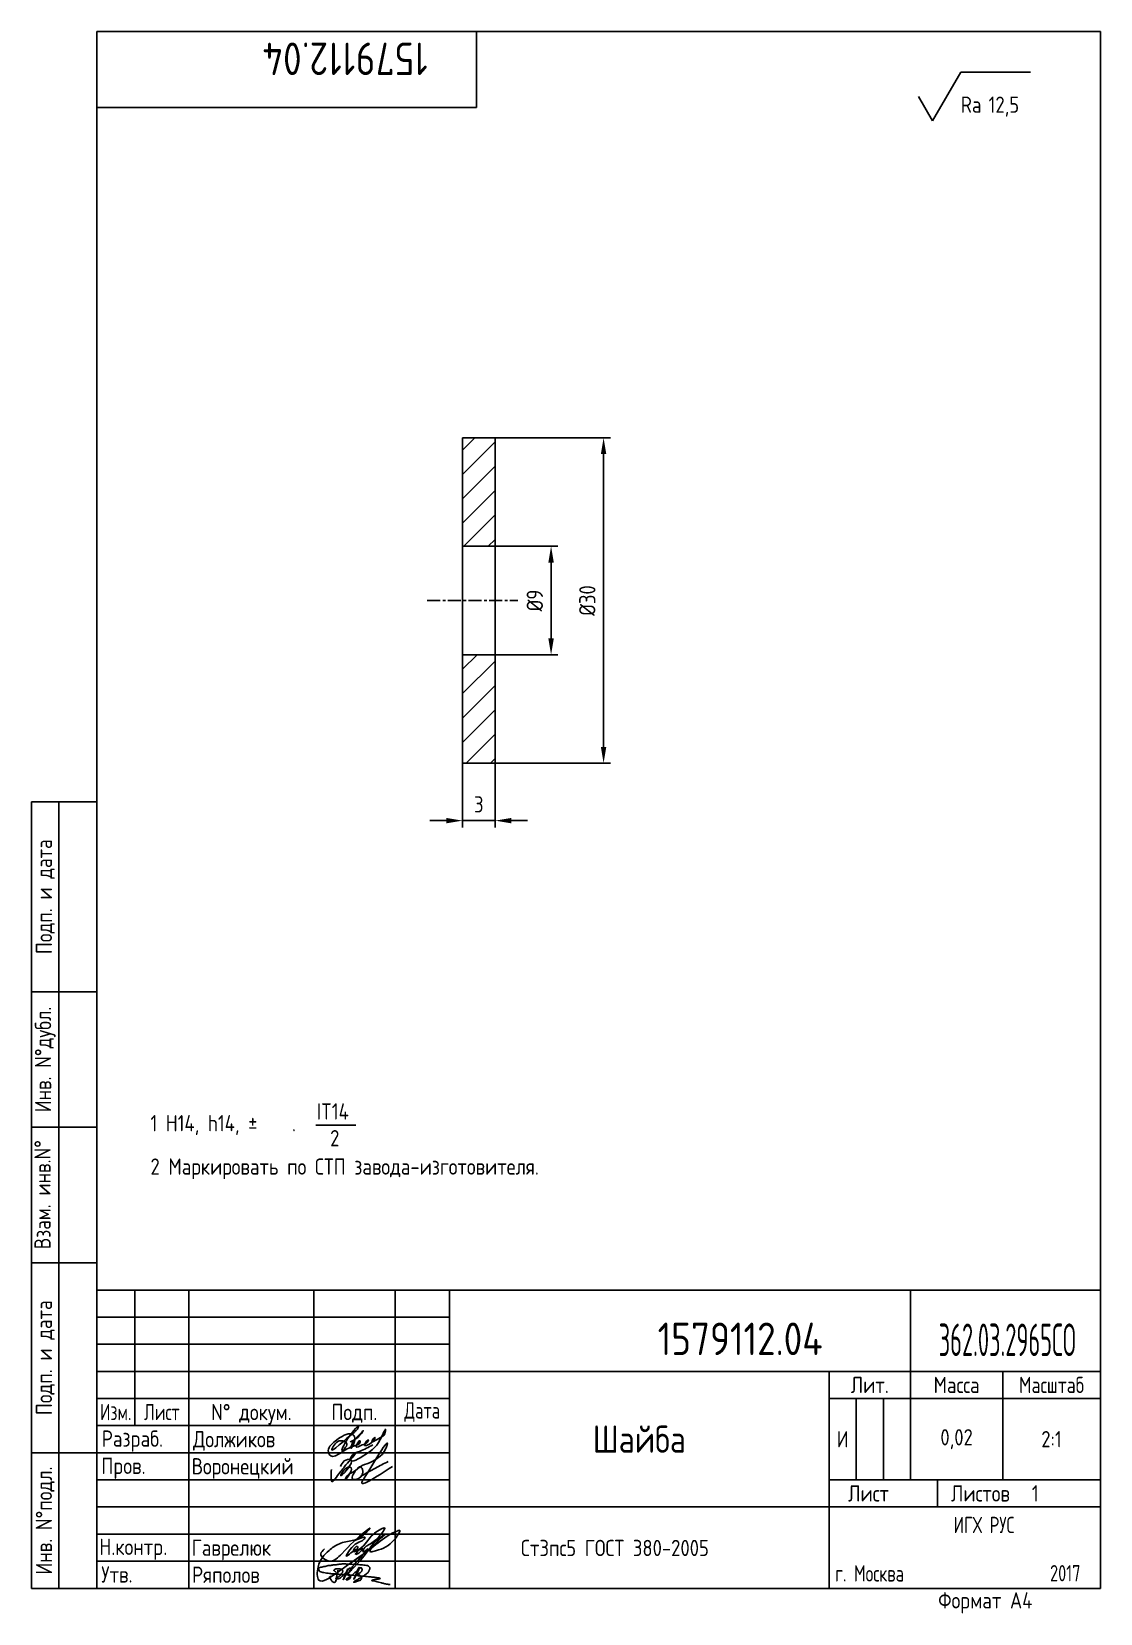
# Paper-space layout 'A4' of a CAD drawing. Header units: millimetres. Extents: x 16 to 213, y -1 to 291.
# The model-space entities are those that its viewports show. They can reach past a viewport. Long polylines and large blocks are cut down to what shows.
import ezdxf
from ezdxf.enums import TextEntityAlignment as Align

# ---------------------------------------------------------------- set-up
doc = ezdxf.new("R2010")
doc.units = ezdxf.units.MM
doc.header["$LTSCALE"] = 0.15
doc.linetypes.add('CENTER', pattern=[50.8, 31.75, -6.35, 6.35, -6.35])
for name, color, linetype in [('Bord', 1, 'Continuous'), ('Cen', 5, 'CENTER'), ('Cont', 6, 'Continuous'), ('Dim', 7, 'Continuous'), ('Hatch', 2, 'Continuous'), ('Text', 3, 'Continuous'), ('Textb', 6, 'Continuous'), ('TEXTRUS', 3, 'Continuous')]:
    doc.layers.add(name, color=color, linetype=linetype)
doc.layers.get('Defpoints').off()
doc.styles.add('Style1', font='romans.shx', dxfattribs={"width": 0.8})
doc.dimstyles.new('LIN2_1', dxfattribs={"dimscale": 0.5, "dimtxt": 3, "dimasz": 3, "dimexe": 1.25, "dimexo": 0, "dimgap": 1.5, "dimtad": 1, "dimdec": 1, "dimtxsty": 'Style1', "dimcen": 2.5, "dimclrt": 3, "dimadec": 0, "dimazin": 0, "dimtfac": 1, "dimtdec": 1, "dimtmove": 0, "dimatfit": 3, "dimfxl": 1, "dimarcsym": 0})

# ---------------------------------------------------------------- blocks, each defined once
blk = doc.blocks.new('sherISO_13')
at = {"layer": 'Cont'}
for p, q in [((-30.94, -16.46), (-25.74, -7.46)), ((-25.74, -7.46), (-12.86, -7.46)), ((-30.94, -16.46), (-33.54, -11.96))]:
    blk.add_line(p, q, dxfattribs=at)
at = {"layer": 'Textb', "style": 'Style1', "width": 0.8}
blk.add_text('Ra', height=3, dxfattribs=at).set_placement((-25.74, -14.96))
blk.add_attdef('12,5', (-20.6, -14.96), '', height=3, dxfattribs=at)
blk = doc.blocks.new('A4')
at = {"layer": 'Bord'}
for p, q in [((20, 55), (85, 55)), ((20, 50), (85, 50)), ((20, 45), (85, 45)), ((160, 40), (160, 25)), ((165, 40), (165, 25)), ((20, 30), (85, 30)), ((20, 25), (85, 25)), ((20, 20), (85, 20)), ((20, 15), (85, 15)), ((20, 10), (85, 10))]:
    blk.add_line(p, q, dxfattribs=at)
at = {"layer": 'Cont'}
for p, q in [((205, 292), (20, 292)), ((20, 292), (20, 5)), ((90, 278), (90, 292)), ((205, 292), (205, 5)), ((20, 278), (90, 278)), ((8, 5), (8, 150)), ((8, 150), (20, 150)), ((13, 5), (13, 150)), ((8, 115), (20, 115)), ((20, 90), (8, 90)), ((20, 65), (8, 65)), ((205, 60), (20, 60)), ((20, 60), (205, 60)), ((27, 60), (27, 35)), ((37, 60), (37, 5)), ((60, 5), (60, 60)), ((75, 60), (75, 5)), ((85, 5), (85, 60)), ((170, 60), (170, 25)), ((85, 45), (205, 45)), ((155, 5), (155, 45)), ((187, 25), (187, 45)), ((20, 40), (85, 40)), ((205, 40), (155, 40)), ((85, 35), (20, 35)), ((20, 30), (8, 30)), ((155, 25), (205, 25)), ((175, 25), (175, 20)), ((205, 20), (85, 20)), ((20, 5), (8, 5)), ((205, 5), (20, 5))]:
    blk.add_line(p, q, dxfattribs=at)
at = {"layer": 'Text', "style": 'Style1', "width": 0.8}
for s, p in [('Подп. и дата', (10.5, 132.5)), ('Инв. N%%dдубл.', (10.5, 102.5)), ('Взам. инв.N%%d ', (10, 78.38)), ('Подп. и дата', (10.5, 47.5)), ('Инв. N%%dподл.', (10.5, 17.5))]:
    blk.add_text(s, height=3, rotation=90, dxfattribs=at).set_placement(p, align=Align.MIDDLE)
at = {"layer": 'Text', "style": 'Style1'}
for s, width, p in [('Лит.', 0.8, (162.5, 42.5)), ('Масса', 0.8, (178.5, 42.5)), ('Масштаб', 0.75, (196, 42.5)), ('Изм.', 0.7, (23.5, 37.5)), ('Лист', 0.7, (32, 37.5)), ('N%%d докум.', 0.8, (48.5, 37.5)), ('Подп.', 0.8, (67.5, 37.5)), ('Лист', 0.8, (162.27, 22.5)), ('Листов', 0.8, (182.9, 22.5))]:
    blk.add_text(s, height=3, dxfattribs=dict(at, width=width)).set_placement(p, align=Align.MIDDLE_CENTER)
at = {"layer": 'Text', "style": 'Style1', "width": 0.7}
for s, p in [('Дата', (80, 37.5)), ('ИГХ РУС', (183.57, 16.69))]:
    blk.add_text(s, height=3, dxfattribs=at).set_placement(p, align=Align.MIDDLE)
at = {"layer": 'Text', "style": 'Style1'}
for s, width, p in [('Разpаб.', 0.8, (20.92, 31.1)), ('Пpов.', 0.8, (20.84, 26.08)), ('Н.контp.', 0.8, (20.47, 11.15)), ('Утв.', 0.8, (20.84, 6.06)), ('г. Москва', 0.7, (156.12, 6.25)), ('Фоpмат А4', 0.8, (175.11, 1.29))]:
    blk.add_text(s, height=3, dxfattribs=dict(at, width=width)).set_placement(p)
for tag, p, width in [('ФИО', (39, 31), 0.8), ('ФИО', (39, 26), 0.8), ('ГОСТ_СОРТАМЕНТА', (98.19, 14), 0.8), ('ФИО', (39, 11), 0.8), ('ФИО', (39, 6), 0.8), ('200', (192.85, 6.29), 0.7)]:
    blk.add_attdef(tag, p, '', height=3, dxfattribs=dict(at, width=width))
at = {"layer": 'Text', "style": 'Style1', "width": 0.8}
for tag, p in [('И', (157.49, 32.5)), ('700', (178.5, 32.5)), ('1:20', (196, 32.5))]:
    blk.add_attdef(tag, text='', height=3, dxfattribs=at).set_placement(p, align=Align.MIDDLE)
blk.add_attdef('Сборочный_чертеж', text='', height=3, dxfattribs=at).set_placement((120, 21.3), align=Align.CENTER)
for tag, p in [('1', (171.12, 22.5)), ('2', (193, 22.5))]:
    blk.add_attdef(tag, text='', height=3, dxfattribs=at).set_placement(p, align=Align.MIDDLE_CENTER)
blk.add_attdef('ЛИСТ', text='', height=3, dxfattribs=at).set_placement((85.99, 12.5), align=Align.MIDDLE_LEFT)
at = {"layer": 'Text', "style": 'Style1', "width": 0.7}
blk.add_attdef('%%OГОСТ_ТЕХ._ТРЕБОВАНИЙ', text='', height=3, dxfattribs=at).set_placement((98.19, 8), align=Align.BOTTOM_LEFT)
at = {"layer": 'Textb', "style": 'Style1', "width": 0.8}
blk.add_attdef('1234567', (81, 290), '', height=6, rotation=180, dxfattribs=at)
blk.add_attdef('1234567', (123.4, 48), '', height=6, dxfattribs=at)
for tag, height, p in [('123ХЯ', 6, (183.62, 48)), ('НАИМЕНОВАНИЕ', 5, (120, 30))]:
    blk.add_attdef(tag, text='', height=height, dxfattribs=at).set_placement(p, align=Align.CENTER)
blk = doc.blocks.new('A$C63F45750')
at = {"layer": 'Text'}
for points, knots in [([(3.17, 2.37), (3.12, 2.38), (3.04, 2.41), (2.94, 2.5), (2.85, 2.57), (2.79, 2.69), (2.87, 2.77), (2.99, 2.84), (3.16, 2.89), (3.36, 2.93), (3.6, 2.95), (3.82, 2.92), (4.05, 2.87), (4.25, 2.78), (4.45, 2.63), (4.46, 2.42), (4.38, 2.26), (4.28, 2.1), (4.17, 1.94), (4.03, 1.78), (3.89, 1.62), (3.75, 1.52), (3.63, 1.43), (3.49, 1.36), (3.35, 1.3), (3.24, 1.25), (3.16, 1.21), (3.12, 1.15), (3.19, 1.1), (3.27, 1.09), (3.4, 1.07), (3.55, 1.07), (3.72, 1.12), (3.92, 1.19), (4.1, 1.34), (4.26, 1.51), (4.44, 1.65), (4.59, 1.81), (4.74, 1.93), (4.84, 2.04), (4.93, 2.14), (5.07, 2.29), (5.19, 2.53), (5.28, 2.68), (5.35, 2.96), (5.23, 2.66), (5.2, 2.44), (5.04, 2.09), (4.95, 1.81), (4.86, 1.57), (4.75, 1.31), (4.67, 1.12), (4.46, 0.78), (4.62, 1.17), (4.71, 1.45), (4.88, 1.74), (5.01, 2), (5.08, 2.19), (5.19, 2.4), (5.32, 2.58), (5.4, 2.75), (5.52, 2.89), (5.65, 3.04), (5.85, 3.1), (6.02, 3.03), (6.08, 2.87), (6.03, 2.7), (5.9, 2.51), (5.7, 2.37), (5.55, 2.23), (5.4, 2.17), (5.31, 2.12), (5.12, 2.09), (5.35, 2.07), (5.48, 2), (5.64, 1.93), (5.75, 1.8), (5.85, 1.67), (5.89, 1.54), (5.89, 1.37), (5.8, 1.2), (5.63, 1.06), (5.41, 0.94), (5.23, 0.86), (5.02, 0.92), (5.13, 1.1), (5.28, 1.16), (5.44, 1.27), (5.61, 1.36), (5.74, 1.46), (5.86, 1.53), (5.95, 1.61), (6.05, 1.69), (6.15, 1.77), (6.28, 1.87), (6.46, 2.02), (6.65, 2.19), (6.83, 2.37), (6.98, 2.49), (7.11, 2.61), (7.2, 2.74), (7.32, 2.84), (7.42, 2.97), (7.48, 3.08), (7.48, 3.27), (7.34, 3.08), (7.28, 2.94), (7.18, 2.69), (7.1, 2.46), (7, 2.22), (6.93, 1.98), (6.83, 1.78), (6.73, 1.55), (6.67, 1.34), (6.6, 1.14), (6.56, 1.03), (6.39, 0.99), (6.62, 1.33), (6.75, 1.54), (6.93, 1.87), (7.05, 2.08), (7.18, 2.32), (7.33, 2.6), (7.47, 2.89), (7.6, 3.07), (7.79, 3.18), (7.95, 3.01), (8, 2.81), (7.99, 2.62), (7.94, 2.46), (7.83, 2.33), (7.69, 2.22), (7.53, 2.11), (7.37, 2.03), (7.21, 1.99), (7.11, 1.97), (6.89, 1.98), (7.07, 1.94), (7.15, 1.9), (7.27, 1.88), (7.39, 1.84), (7.52, 1.81), (7.62, 1.72), (7.7, 1.62), (7.78, 1.51), (7.83, 1.39), (7.87, 1.26), (7.88, 1.13), (7.86, 0.99), (7.75, 0.88), (7.6, 0.77), (7.4, 0.73), (7.19, 0.66), (6.97, 0.55), (6.71, 0.48), (6.57, 0.44), (6.42, 0.42), (6.52, 0.58), (6.61, 0.64), (6.81, 0.78), (7.06, 0.89), (7.33, 1.04), (7.55, 1.16), (7.7, 1.24), (7.84, 1.32), (7.99, 1.43), (8.21, 1.58), (8.48, 1.76), (8.74, 1.95), (8.97, 2.12), (9.1, 2.29), (9.23, 2.44), (9.3, 2.6), (9.37, 2.74), (9.42, 2.92), (9.45, 3.13), (9.21, 3.48), (8.67, 3.59), (8.09, 3.63), (7.57, 3.66), (7.06, 3.74), (6.57, 3.75), (6.09, 3.74), (5.67, 3.78), (5.28, 3.78), (4.96, 3.81), (4.65, 3.83), (4.31, 3.82), (3.97, 3.79), (3.61, 3.74), (3.22, 3.67), (2.86, 3.66), (2.53, 3.61), (2.18, 3.52), (1.78, 3.54), (1.38, 3.37), (0.96, 3.35), (0.58, 3.24), (0.25, 3.19), (0.03, 3.06), (-0.03, 2.83), (0.02, 2.6), (0.26, 2.38), (0.59, 2.33), (1, 2.2), (1.48, 2.15), (1.93, 2.05), (2.35, 2.02), (2.72, 2.01), (3.11, 1.94), (3.68, 1.94), (4.25, 1.83), (4.91, 1.87), (5.53, 1.76), (6.13, 1.72), (6.73, 1.71), (7.32, 1.62), (7.99, 1.55), (8.64, 1.54), (9.16, 1.46), (9.61, 1.42), (10.03, 1.4), (10.41, 1.32), (10.73, 1.29), (11.01, 1.24), (11.18, 1.23), (11.42, 1.14), (11.18, 1.06), (11.01, 1.03), (10.71, 0.98), (10.37, 0.92), (10.1, 0.91), (9.65, 0.75), (10.22, 0.67), (10.54, 0.59), (11.08, 0.47), (11.61, 0.35), (12.17, 0.15), (12.64, 0.08), (12.98, 0.03), (13.11, 0.01), (13.18, 0)], [0, 0, 0, 0, 0.153866, 0.270441, 0.388867, 0.510533, 0.592156, 0.71333, 0.90842, 1.11344, 1.349254, 1.61246, 1.782219, 2.047249, 2.291879, 2.451528, 2.651081, 2.806158, 3.017979, 3.227348, 3.462381, 3.633009, 3.75766, 3.920516, 4.080796, 4.214529, 4.291786, 4.349969, 4.397594, 4.50822, 4.594826, 4.799244, 4.954392, 5.128468, 5.437537, 5.632649, 5.842485, 6.094987, 6.293219, 6.410959, 6.551192, 6.687808, 7.022147, 7.294342, 7.425356, 7.52079, 7.946481, 8.313051, 8.59833, 8.833695, 9.090496, 9.427695, 9.601191, 9.883219, 10.093306, 10.673943, 10.798776, 10.974628, 11.287247, 11.486184, 11.648652, 11.848902, 12.027194, 12.25348, 12.40059, 12.537783, 12.716293, 12.91523, 13.208551, 13.438489, 13.549668, 13.67779, 13.77127, 13.930001, 14.029091, 14.272112, 14.434836, 14.547084, 14.739051, 14.830983, 15.061241, 15.268922, 15.500489, 15.788979, 15.879568, 16.024283, 16.221854, 16.418714, 16.593102, 16.783247, 16.91018, 17.018213, 17.135263, 17.278205, 17.430482, 17.620087, 17.979626, 18.191789, 18.388716, 18.565718, 18.714854, 18.857929, 19.039974, 19.171375, 19.283034, 19.400085, 19.618058, 19.882245, 20.150781, 20.377854, 20.649532, 20.89723, 21.042543, 21.40016, 21.557817, 21.667145, 21.752781, 21.926256, 22.412297, 22.813145, 22.961412, 23.171289, 23.607257, 23.940428, 24.110007, 24.291214, 24.48084, 24.697609, 24.904078, 25.034245, 25.218018, 25.407651, 25.573473, 25.787447, 25.930292, 26.051316, 26.18846, 26.285312, 26.406799, 26.52425, 26.630463, 26.793722, 26.898606, 27.029313, 27.171012, 27.314101, 27.419918, 27.580557, 27.709367, 27.829268, 28.024364, 28.266961, 28.41242, 28.705761, 28.989137, 29.187748, 29.233768, 29.332802, 29.529535, 29.667094, 30.039923, 30.332117, 30.61061, 30.769982, 30.856778, 31.109923, 31.313488, 31.656425, 32.066331, 32.296628, 32.49714, 32.710276, 32.891468, 33.014834, 33.177747, 33.444503, 33.618009, 34.409008, 34.914636, 35.419802, 35.95397, 36.458179, 36.88069, 37.388403, 37.738353, 38.034261, 38.353468, 38.693154, 39.037638, 39.391136, 39.787481, 40.203773, 40.488977, 40.784975, 41.26625, 41.668005, 42.070065, 42.499388, 42.869834, 43.079573, 43.213439, 43.554591, 43.717296, 44.153724, 44.506336, 45.019111, 45.587859, 45.90191, 46.270392, 46.703958, 47.093115, 47.952647, 48.44014, 49.079253, 49.808223, 50.268654, 50.851051, 51.604831, 52.298429, 52.776925, 53.1907, 53.661988, 54.042386, 54.348524, 54.616841, 54.853814, 54.983777, 55.126096, 55.333328, 55.613101, 56.008732, 56.315809, 56.59982, 56.87931, 57.399251, 57.889617, 58.432507, 59.066698, 59.660314, 59.862668, 60.07277, 60.07277, 60.07277, 60.07277]), ([(2.31, 1.53), (2.26, 1.52), (2.17, 1.51), (2.06, 1.48), (1.93, 1.38), (2.07, 1.25), (2.14, 1.11), (2.26, 0.93), (2.39, 0.72), (2.57, 0.54), (2.71, 0.44), (2.86, 0.4), (3.02, 0.43), (3.14, 0.54), (3.21, 0.79), (3.25, 1.07), (3.31, 1.4), (3.35, 1.67), (3.38, 1.92), (3.47, 2.19), (3.5, 2.43), (3.54, 2.59), (3.56, 2.64)], [0, 0, 0, 0, 0.15847, 0.269731, 0.363591, 0.555514, 0.688037, 0.848606, 1.204359, 1.433632, 1.58673, 1.729549, 1.880686, 2.057874, 2.19169, 2.63505, 2.928153, 3.184121, 3.441863, 3.696117, 4.025873, 4.178055, 4.178055, 4.178055, 4.178055])]:
    blk.add_open_spline(points, degree=3, knots=knots, dxfattribs=at)
blk = doc.blocks.new('*D1')
at = {"layer": 'Dim', "color": 0, "lineweight": -2, "transparency": 16777216}
for p, q in [((272.28, 112.45), (282.91, 112.45)), ((282.28, 83.95), (282.28, 110.95)), ((272.28, 82.45), (282.91, 82.45))]:
    blk.add_line(p, q, dxfattribs=at)
at = {"layer": 'Dim', "color": 0, "transparency": 16777216}
for points in [[(282.03, 110.95), (282.53, 110.95), (282.28, 112.45)], [(282.03, 83.95), (282.53, 83.95), (282.28, 82.45)]]:
    blk.add_solid(points, dxfattribs=at)
at = {"layer": 'Dim', "color": 3, "transparency": 16777216, "insert": (280.78, 97.45), "char_height": 1.5, "attachment_point": 5, "rotation": 90, "style": 'Style1'}
blk.add_mtext('%%c30', dxfattribs=at)
blk = doc.blocks.new('*D2')
at = {"layer": 'Dim', "color": 0, "lineweight": -2, "transparency": 16777216}
for p, q in [((269.28, 82.45), (269.28, 76.54)), ((272.28, 82.45), (272.28, 76.54)), ((267.78, 77.16), (266.28, 77.16)), ((269.28, 77.16), (272.28, 77.16)), ((273.78, 77.16), (275.28, 77.16))]:
    blk.add_line(p, q, dxfattribs=at)
at = {"layer": 'Dim', "color": 0, "transparency": 16777216}
for points in [[(267.78, 77.41), (267.78, 76.91), (269.28, 77.16)], [(273.78, 77.41), (273.78, 76.91), (272.28, 77.16)]]:
    blk.add_solid(points, dxfattribs=at)
at = {"layer": 'Dim', "color": 3, "transparency": 16777216, "insert": (270.78, 78.66), "char_height": 1.5, "attachment_point": 5, "style": 'Style1'}
blk.add_mtext('3', dxfattribs=at)
blk = doc.blocks.new('*D3')
at = {"layer": 'Dim', "color": 0, "lineweight": -2, "transparency": 16777216}
for p, q in [((272.28, 102.45), (278.06, 102.45)), ((277.44, 93.95), (277.44, 100.95)), ((272.28, 92.45), (278.06, 92.45))]:
    blk.add_line(p, q, dxfattribs=at)
at = {"layer": 'Dim', "color": 0, "transparency": 16777216}
for points in [[(277.19, 100.95), (277.69, 100.95), (277.44, 102.45)], [(277.19, 93.95), (277.69, 93.95), (277.44, 92.45)]]:
    blk.add_solid(points, dxfattribs=at)
at = {"layer": 'Dim', "color": 3, "transparency": 16777216, "insert": (275.94, 97.45), "char_height": 1.5, "attachment_point": 5, "rotation": 90, "style": 'Style1'}
blk.add_mtext('%%c9', dxfattribs=at)

msp = doc.modelspace()

# ---------------------------------------------------------------- hatches: boundary and pattern name
at = {"layer": 'Hatch'}
h = msp.add_hatch(dxfattribs=at)
h.set_pattern_fill('ANSI31', color=256, scale=0.5, style=0)
h.set_pattern_definition([(45, (209.575, -199.8363), (-1.122532, 1.122532), [])])
h.paths.add_polyline_path([(272.28, 112.45), (269.28, 112.45), (269.28, 102.45), (272.28, 102.45)])
h.paths.add_polyline_path([(272.28, 92.45), (269.28, 92.45), (269.28, 82.45), (272.28, 82.45)])

# ---------------------------------------------------------------- linework, layer by layer
at = {"layer": 'Cen'}
msp.add_line((266.03, 97.45), (274.39, 97.45), dxfattribs=at)
at = {"layer": 'Cont'}
for p, q in [((269.28, 112.45), (269.28, 82.45)), ((269.28, 112.45), (272.28, 112.45)), ((272.28, 112.45), (272.28, 82.45)), ((269.28, 102.45), (272.28, 102.45)), ((269.28, 92.45), (272.28, 92.45)), ((269.28, 82.45), (272.28, 82.45))]:
    msp.add_line(p, q, dxfattribs=at)

# ---------------------------------------------------------------- dimensions: what is measured, and where the dimension line sits
at = {"layer": 'Dim'}
for base, p1, p2, text, picture, middle in [((282.28, 112.45), (272.28, 82.45), (272.28, 112.45), '%%c<>', '*D1', (280.78, 97.45)), ((277.44, 102.45), (272.28, 92.45), (272.28, 102.45), '%%c9', '*D3', (275.94, 97.45))]:
    dim = msp.add_linear_dim(base=base, p1=p1, p2=p2, angle=90, text=text, dimstyle='LIN2_1', dxfattribs=at)
    dim.commit()
    dim.dimension.update_dxf_attribs({"geometry": picture, "text_midpoint": middle})
dim = msp.add_linear_dim(base=(272.28, 77.16), p1=(269.28, 82.45), p2=(272.28, 82.45), dimstyle='LIN2_1', dxfattribs=at)
dim.commit()
dim.dimension.update_dxf_attribs({"geometry": '*D2', "text_midpoint": (270.78, 78.66)})

psp = doc.layouts.new('A4')

# ---------------------------------------------------------------- linework, layer by layer
at = {"layer": 'Text'}
psp.add_line((68.13, 89.43), (75.49, 89.43), dxfattribs=at)
for points, knots in [([(78.61, 30.49), (77.85, 30.07), (76.54, 29.34), (74.66, 28.76), (74.34, 26.83), (79.27, 29.93), (79.6, 30.54), (81.01, 33.57), (80.97, 32.13), (80.1, 32.01), (77.91, 30.53), (79.22, 32.28), (78.69, 30.77), (76.16, 29.66), (78.05, 31.83), (77.51, 30.63), (76.78, 30.66), (74.91, 29.42), (76.25, 31.68), (76.37, 30.59), (74.47, 30.15), (73.19, 29.31), (71.05, 27.96), (70, 29.7), (71.5, 31.11), (72.91, 32.08), (74.19, 32.71), (75.15, 32.3), (75.56, 31.31), (74.26, 29), (74.96, 31.28), (75.57, 31.73), (77.21, 33.55), (76.22, 32.09), (75.49, 31.55), (74.69, 31.16), (74.44, 31.04)], [0, 0, 0, 0, 2.703743, 4.672825, 5.02799, 7.955933, 13.437489, 13.883188, 14.189441, 16.413959, 17.478513, 18.47964, 18.959294, 20.910841, 22.003091, 22.470554, 23.533771, 24.710748, 26.01626, 26.201331, 27.488187, 30.382065, 32.258784, 33.069724, 35.439902, 37.010787, 38.612861, 39.32109, 39.818865, 41.83144, 42.782113, 44.494961, 45.867914, 46.467245, 48.290622, 49.101188, 49.101188, 49.101188, 49.101188]), ([(72.96, 29.71), (73.38, 30.62), (73.92, 31.8), (76.19, 34.37), (75.74, 33.21), (74.23, 32.18), (70.03, 28.07), (71.68, 30.81), (72.66, 31.49), (74.22, 30.8), (73.58, 30), (73.06, 29.31), (72.9, 29.57), (72.94, 29.66), (72.96, 29.71)], [0, 0, 0, 0, 4.062617, 5.226919, 5.800291, 6.663227, 11.774431, 12.938639, 14.11351, 15.354081, 16.396133, 16.918576, 17.03251, 17.182794, 17.182794, 17.182794, 17.182794]), ([(72.69, 26.52), (72.85, 26.89), (73.17, 27.64), (75.67, 28.2), (73.86, 25.75), (72.35, 24.42), (73.4, 26.41), (75.54, 26.49), (73.07, 23.19), (74.13, 25.4), (75.3, 25.29), (76.27, 26.79), (77.11, 25.42), (76.27, 24.08), (74.24, 24.08), (75.82, 26.48), (78.23, 27.15), (80.6, 28.44), (82.09, 32.87), (78.31, 26.33), (75.64, 22.19), (79.11, 24.46), (82.25, 26.52)], [0, 0, 0, 0, 1.213353, 2.399709, 5.497648, 5.861317, 7.611627, 8.43806, 10.837371, 11.583123, 13.461301, 14.534506, 15.162086, 17.217848, 17.944717, 20.123775, 21.948027, 26.460707, 27.144718, 34.52243, 35.159468, 41.304292, 41.304292, 41.304292, 41.304292]), ([(71, 25.96), (70.96, 25.51), (70.9, 24.84), (71.05, 23.3), (72.39, 25.2), (73.52, 26.63), (74.9, 28.24), (75.71, 29.18)], [0, 0, 0, 0, 1.523947, 2.237958, 3.351836, 5.856423, 9.374056, 9.374056, 9.374056, 9.374056]), ([(81.43, 27.41), (80.66, 27.02), (78.95, 26.14), (77.28, 25.19), (76.35, 24.66)], [0, 0, 0, 0, 2.587978, 5.77327, 5.77327, 5.77327, 5.77327]), ([(69.74, 11.33), (69.41, 11.02), (68.53, 10.21), (70.92, 8.35), (74.05, 11.61), (75.54, 13.22), (78.43, 15.44), (76.53, 13.36), (75.12, 12.84), (72.42, 12.46), (70.12, 10.79), (68.39, 8.75), (68.24, 4.23), (74.4, 8.6), (78.15, 11.21), (81.43, 13.91), (84.1, 15.04), (81.78, 11.71), (80.49, 11.4), (77.18, 10.33), (79.45, 12.77), (81.52, 14.48), (78.83, 12.68), (77.72, 10.58), (72.94, 5.45), (75.54, 8.93), (78.66, 12.15), (76.52, 10.35), (77.08, 11.68), (78.24, 12.21), (79.42, 13.06), (81.68, 15.91), (78.06, 13.8), (77.76, 12.5), (74.72, 9.9), (76.34, 10.59), (76.94, 11.81), (75.88, 11.03), (74.58, 10.5), (75.63, 12.15), (75.99, 11.43), (74.92, 10.97), (73.11, 9.22), (74.61, 11.46), (75.52, 12.42), (76.68, 12.73), (77.63, 13.77), (76.38, 13.29), (75.34, 12.88)], [0, 0, 0, 0, 1.17994, 3.087717, 5.863103, 12.338328, 12.854096, 14.088578, 16.834551, 19.302558, 21.570562, 25.210018, 27.650956, 31.348291, 40.129863, 44.562748, 45.223917, 46.979401, 51.214655, 52.099288, 55.323111, 56.227801, 58.471865, 60.028126, 65.752911, 68.466223, 71.038525, 71.934922, 72.780229, 73.495807, 76.028152, 77.999346, 80.11892, 83.1954, 85.334448, 86.270878, 87.060466, 88.110212, 88.803314, 89.989889, 90.197567, 90.706974, 92.884587, 94.19917, 96.055742, 97.375783, 97.753899, 99.636325, 99.636325, 99.636325, 99.636325])]:
    psp.add_open_spline(points, degree=3, knots=knots, dxfattribs=at)

# ---------------------------------------------------------------- block references
ref = psp.add_blockref('A4', (7.74, -0.96))
ref.add_attrib('ФИО', 'Должиков', (45.5, 30.04), dxfattribs={"layer": 'Text', "height": 3, "style": 'Style1', "width": 0.8})
ref.add_attrib('123ХЯ', '362.03.2965СО', dxfattribs={"layer": 'Textb', "height": 6, "style": 'Style1', "width": 0.48}).set_placement((195.57, 46.86), align=Align.CENTER)
ref.add_attrib('1234567', '1579112.04', (131.14, 47.04), dxfattribs={"layer": 'Textb', "height": 6, "style": 'Style1', "width": 0.8})
ref.add_attrib('НАИМЕНОВАНИЕ', 'Шайба', dxfattribs={"layer": 'Textb', "height": 5, "style": 'Style1', "width": 0.8}).set_placement((127.74, 29.04), align=Align.CENTER)
ref.add_attrib('И', 'И', dxfattribs={"layer": 'Text', "height": 3, "style": 'Style1', "width": 0.8}).set_placement((165.23, 31.54), align=Align.MIDDLE)
ref.add_attrib('700', '0,02', dxfattribs={"layer": 'Text', "height": 3, "style": 'Style1', "width": 0.8}).set_placement((186.24, 31.54), align=Align.MIDDLE)
ref.add_attrib('1:20', '2:1', dxfattribs={"layer": 'Text', "height": 3, "style": 'Style1', "width": 0.8}).set_placement((203.74, 31.54), align=Align.MIDDLE)
ref.add_attrib('2', '1', dxfattribs={"layer": 'Text', "height": 3, "style": 'Style1', "width": 0.8}).set_placement((200.74, 21.54), align=Align.MIDDLE_CENTER)
ref.add_attrib('200', '2017', (203.46, 5.33), dxfattribs={"layer": 'Text', "height": 3, "style": 'Style1', "width": 0.7})
ref.add_attrib('1234567', '1579112.04', (88.74, 289.04), dxfattribs={"layer": 'Textb', "height": 6, "rotation": 180, "style": 'Style1', "width": 0.8})
at = {"layer": 'Cont'}
psp.add_blockref('A$C63F45750', (68.65, 4.72), dxfattribs=at)
at = {"layer": 'Dim'}
psp.add_blockref('sherISO_13', (212.74, 291.04), dxfattribs=at).add_auto_attribs({'12,5': '12,5'})

# ---------------------------------------------------------------- texts
at = {"layer": 'Text', "style": 'Style1', "width": 0.8}
for s, p in [('IT14', (68.29, 90.46)), ('1 H14, h14, %%P    .', (37.65, 88.3)), ('2', (70.76, 85.53)), ('2 Маркировать по СТП завода-изготовителя.', (37.65, 80.3)), ('Воронецкий', (45.24, 25.04)), ('Гаврелюк', (45.24, 10.04)), ('Ряполов', (45.3, 5.04))]:
    psp.add_text(s, height=3, dxfattribs=at).set_placement(p)
at = {"layer": 'TEXTRUS', "style": 'Style1', "width": 0.8}
psp.add_text('Ст3пс5 ГОСТ 380-2005', height=3, dxfattribs=at).set_placement((123.25, 9.98), align=Align.CENTER)

# ---------------------------------------------------------------- viewports
at = {"layer": 'Defpoints'}
psp.add_viewport(center=(108.21, 184.66), size=(115.45, 139.35), view_center_point=(275.8, 96.7), view_height=69.675, dxfattribs=at)

doc.saveas('drawing.dxf')
